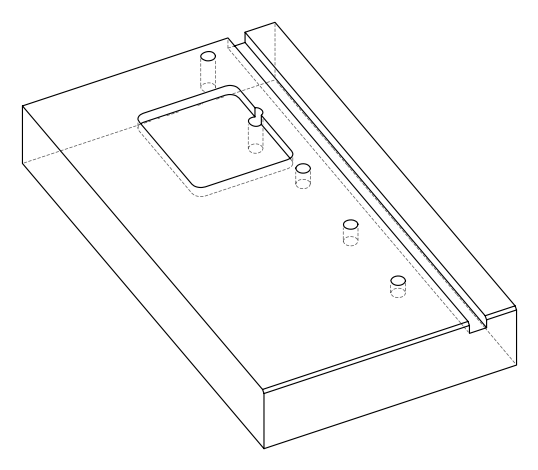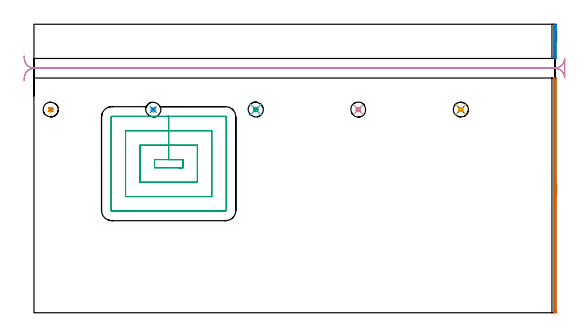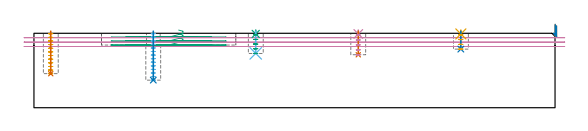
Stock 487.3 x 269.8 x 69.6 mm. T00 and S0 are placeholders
(PLAN: 17 operations, 6 tool changes, 20.6 min)
(1 AREA_MILL | FG_CHAMFER_SURFACE | UGT0205_001 | 3.65 min | 934 mm3)
(2 AREA_MILL_1 | FG_CHAMFER_SURFACE_1 | UGT0205_001 | 0.65 min | 142 mm3)
(3 MILL_RECTANGULAR_POCKET | POCKET_RECTANGULAR_STRAIGHT | UGT0201_100 | Follow Part, ap 4.5, ae 75% | 6.09 min | 146425 mm3)
(4 MILL_RECTANGULAR_SLOT | SLOT_RECTANGULAR | UGT0201_100 | Follow Part, ap 4.5, ae 75% | 6.36 min | 110645 mm3)
(5 MILL_BLIND_HOLE_FROM_SOLID_MATERIAL | STEP1POCKET | NXT0201_010 | Spiral | 0.95 min | 5736 mm3)
(6 MILL_BLIND_HOLE_FROM_SOLID_MATERIAL_1 | STEP1POCKET_1 | NXT0201_010 | Spiral | 1.11 min | 5379 mm3)
(7 BORE_BLIND_HOLE | STEP1POCKET | UGT0332_073 | 0.16 min | 0 mm3)
(8 BORE_BLIND_HOLE_1 | STEP1POCKET_1 | UGT0332_073 | 0.18 min | 0 mm3)
(9 SPOT_DRILL | STEP1POCKET_2 | NXT0321_9005460120000 | 0.03 min | 66 mm3)
(10 SPOT_DRILL_1 | STEP1POCKET_3 | NXT0321_9005460120000 | 0.03 min | 6 mm3)
(11 SPOT_DRILL_2 | STEP1POCKET_4 | NXT0321_9005460120000 | 0.03 min | 4 mm3)
(12 DRILL_BLIND_HOLE_INTO_CENTER | STEP1POCKET_2 | NXT0301_128 | 0.08 min | 2040 mm3)
(13 DRILL_BLIND_HOLE_INTO_CENTER_1 | STEP1POCKET_3 | NXT0301_128 | 0.09 min | 2138 mm3)
(14 DRILL_BLIND_HOLE_INTO_CENTER_2 | STEP1POCKET_4 | NXT0301_128 | 0.07 min | 1543 mm3)
(15 MILL_ROUGH_BLIND_HOLE_CONTOUR | STEP1POCKET_2 | NXT0201_010 | Spiral | 0.4 min | 883 mm3)
(16 MILL_ROUGH_BLIND_HOLE_CONTOUR_1 | STEP1POCKET_3 | NXT0201_010 | Spiral | 0.4 min | 854 mm3)
(17 MILL_ROUGH_BLIND_HOLE_CONTOUR_2 | STEP1POCKET_4 | NXT0201_010 | Spiral | 0.32 min | 709 mm3)
(TOOL UGT0205_001 | Chamfer Mill 20 x 3 x 45 deg. | D20 FL50 Z2)
(TOOL UGT0201_100 | End Mill 18 mm | D18 FL22 Z2)
(TOOL NXT0201_010 | ENDMILL 10mm [2P460-1000-NA 1630] | D10 FL30 Z6)
(TOOL UGT0332_073 | 13.8 mm Rough Boring Bar | D13.8)
(TOOL NXT0321_9005460120000 | NC Spot Drill, 142deg, 12mm, Carbide, Uncoated | D12 PA142 FL30 Z2)
(TOOL NXT0301_128 | Carbide Drill 12mm [861.1-1200-036A1-GP GC34] | D12 PA150 FL37.4 Z2)
(OP 1 AREA_MILL)
G17 G21 G94 G90
T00 M6
G54
G17 G0 G90 X488.8 Y119.75 S1061 M3
G43 Z79.6 H0
Z76.7
G94 G1 Y119.712 Z75.828 F250.
Y119.598 Z74.964
Y119.409 Z74.112
Y119.147 Z73.28
Y118.813 Z72.474
Y118.41 Z71.7
Y117.942 Z70.964
Y117.41 Z70.272
Y116.821 Z69.629
Y116.178 Z69.04
Y115.486 Z68.509
Y114.75 Z68.04
Y113.976 Z67.637
Y113.17 Z67.303
Y112.338 Z67.041
Y111.486 Z66.852
Y110.622 Z66.738
Y109.75 Z66.7
Y0.633
X488.799 Y0.467 Z66.701
X488.791 Y0.002 Z66.705
X488.608 Y0. Z66.889
X487.35 Z68.145
X486.365 Z69.134
X485.946 Y0.006 Z69.545
X485.903 Y0.01 Z69.588
X485.9 Y0.186 Z69.6
Y219.314
X485.903 Y219.49 Z69.588
X485.946 Y219.494 Z69.545
X486.365 Y219.5 Z69.134
X486.612 Z68.888
X487.35 Z68.145
X488.608 Z66.889
X488.791 Y219.498 Z66.705
X488.8 Y219.032 Z66.7
Y109.75
X487.386 Z68.114
X487.385 Y2.422 Z68.115
X487.384 Y2.388 Z68.116
X487.35 Y2.077 Z68.15
X487.317 Y2.422 Z68.183
X487.315 Y2.457 Z68.185
Y217.078
X487.316 Y217.112 Z68.184
X487.35 Y217.423 Z68.15
X487.384 Y217.112 Z68.116
X487.385 Y217.078 Z68.115
X487.386 Y217.042 Z68.114
Y109.75
Y108.878 Z68.152
Y108.014 Z68.266
Y107.162 Z68.455
Y106.33 Z68.717
Y105.524 Z69.051
Y104.75 Z69.454
Y104.014 Z69.923
Y103.322 Z70.454
Y102.679 Z71.043
Y102.09 Z71.686
Y101.558 Z72.378
Y101.09 Z73.114
Y100.687 Z73.888
Y100.353 Z74.694
Y100.091 Z75.526
Y99.902 Z76.378
Y99.788 Z77.243
Y99.75 Z78.114
G0 Z79.6
M5
M2
(OP 2 AREA_MILL_1)
G17 G21 G94 G90
T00 M6
G54
G17 G0 G90 X488.8 Y263.8 S1061 M3
G43 Z79.6 H0
Z76.7
G94 G1 Y263.762 Z75.828 F250.
Y263.648 Z74.964
Y263.459 Z74.112
Y263.197 Z73.28
Y262.863 Z72.474
Y262.46 Z71.7
Y261.992 Z70.964
Y261.46 Z70.272
Y260.871 Z69.629
Y260.228 Z69.04
Y259.536 Z68.509
Y258.8 Z68.04
Y258.026 Z67.637
Y257.22 Z67.303
Y256.388 Z67.041
Y255.536 Z66.852
Y254.672 Z66.738
Y253.8 Z66.7
Y238.027
X488.796 Y237.863 Z66.704
X488.792 Y237.801 Z66.706
X486.06 Y237.8 Z69.438
X485.915 Y237.807 Z69.579
X485.904 Y237.809 Z69.59
X485.9 Y237.863 Z69.6
Y269.737
X485.904 Y269.791 Z69.59
X485.915 Y269.793 Z69.579
X486.061 Y269.8 Z69.437
X488.792 Y269.799 Z66.706
X488.795 Y269.737 Z66.705
X488.8 Y269.457 Z66.7
Y253.8
X487.386 Z68.114
Y240.927
X487.382 Y240.077 Z68.118
X487.38 Y240.047 Z68.12
X487.35 Y239.849 Z68.15
X487.32 Y240.077 Z68.18
X487.317 Y240.11 Z68.183
X487.314 Y240.962 Z68.186
Y266.673
X487.318 Y267.523 Z68.182
X487.32 Y267.553 Z68.18
X487.35 Y267.751 Z68.15
X487.38 Y267.523 Z68.12
X487.383 Y267.49 Z68.117
X487.386 Y266.638 Z68.114
Y253.8
Y252.928 Z68.152
Y252.064 Z68.266
Y251.212 Z68.455
Y250.38 Z68.717
Y249.574 Z69.051
Y248.8 Z69.454
Y248.064 Z69.923
Y247.372 Z70.454
Y246.729 Z71.043
Y246.14 Z71.686
Y245.608 Z72.379
Y245.14 Z73.114
Y244.737 Z73.888
Y244.403 Z74.694
Y244.141 Z75.526
Y243.952 Z76.378
Y243.838 Z77.243
Y243.8 Z78.114
G0 Z79.6
M5
M2
(OP 3 MILL_RECTANGULAR_POCKET)
G17 G21 G94 G90
T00 M6
G54
G17 G0 G90 X135.32 Y135.6 S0 M3
G43 Z79.6 H0
Z72.6
G94 G1 X139.3 Z71.533 F250.
Y143.2 Z69.497
X126. Z65.933
X112.7 F500.
Y135.6
X139.3
Y143.2
X126.
Y156.7
X118.002
X99.2
Y122.1
X152.8
Y156.7
X126.
Y170.2
X118.002
X85.7
Y108.6
X166.3
Y170.2
X126.
Y183.7
X72.9
G3 X72.2 Y183. R0.7
G1 Y95.8
G3 X72.9 Y95.1 R0.7
G1 X179.1
G3 X179.8 Y95.8 R0.7
G1 Y183.
G3 X179.1 Y183.7 R0.7
G1 X126.
X125.
G0 X135.32 Y135.6 Z68.933
G1 X139.3 Z67.867 F250.
Y143.2 Z65.83
X126. Z62.267
X112.7 F500.
Y135.6
X139.3
Y143.2
X126.
Y156.7
X118.002
X99.2
Y122.1
X152.8
Y156.7
X126.
Y170.2
X118.002
X85.7
Y108.6
X166.3
Y170.2
X126.
Y183.7
X72.9
G3 X72.2 Y183. R0.7
G1 Y95.8
G3 X72.9 Y95.1 R0.7
G1 X179.1
G3 X179.8 Y95.8 R0.7
G1 Y183.
G3 X179.1 Y183.7 R0.7
G1 X126.
X125.
G0 X135.32 Y135.6 Z65.267
G1 X139.3 Z64.2 F250.
Y143.2 Z62.164
X126. Z58.6
X112.7 F500.
Y135.6
X139.3
Y143.2
X126.
Y156.7
X118.002
X99.2
Y122.1
X152.8
Y156.7
X126.
Y170.2
X118.002
X85.7
Y108.6
X166.3
Y170.2
X126.
Y183.7
X72.9
G3 X72.2 Y183. R0.7
G1 Y95.8
G3 X72.9 Y95.1 R0.7
G1 X179.1
G3 X179.8 Y95.8 R0.7
G1 Y183.
G3 X179.1 Y183.7 R0.7
G1 X126.
X125.
G0 Z79.6
M5
M2
(OP 4 MILL_RECTANGULAR_SLOT)
G17 G21 G94 G90
T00 M6
G54
G17 G0 G90 X-9.215 Y217.244 S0 M3
G43 Z79.6 H0
Z65.467
G94 G1 X-8.97 Y220.234 F250.
G2 X0. Y228.5 R9. F500.
G1 X487.3
G2 X496.29 Y219.924 R9.
G1 X496.3
Y237.376
X496.29
G2 X487.3 Y228.8 R9.
G1 X0.
G2 X-8.97 Y237.066 R9.
G1 X-9.215 Y240.056 F250.
G0 Y217.244 Z61.333
G1 X-8.97 Y220.234
G2 X0. Y228.5 R9. F500.
G1 X487.3
G2 X496.29 Y219.924 R9.
G1 X496.3
Y237.376
X496.29
G2 X487.3 Y228.8 R9.
G1 X0.
G2 X-8.97 Y237.066 R9.
G1 X-9.215 Y240.056 F250.
G0 Y217.244 Z57.2
G1 X-8.97 Y220.234
G2 X0. Y228.5 R9. F500.
G1 X487.3
G2 X496.29 Y219.924 R9.
G1 X496.3
Y237.376
X496.29
G2 X487.3 Y228.8 R9.
G1 X0.
G2 X-8.97 Y237.066 R9.
G1 X-9.215 Y240.056 F250.
G0 Z79.6
M5
M2
(OP 5 MILL_BLIND_HOLE_FROM_SOLID_MATERIAL)
G17 G21 G94 G90
T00 M6
G54
G17 G0 G90 X15.7 Y190. S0 M3
G43 Z79.6 H1
Z69.2
G94 G3 X16.216 Y191.434 R0.81 F250.
X14.198 Y191.243 R1.434
X14.457 Y188.498 R1.95
X14.198 Y191.243 R-1.95
X14.327 Y189.87 R0.975
X15.7 Y190. R0.975
G0 Z65.8
G3 X16.216 Y191.434 R0.81
X14.198 Y191.243 R1.434
X14.457 Y188.498 R1.95
X14.198 Y191.243 R-1.95
X14.327 Y189.87 R0.975
X15.7 Y190. R0.975
G0 Z62.4
G3 X16.216 Y191.434 R0.81
X14.198 Y191.243 R1.434
X14.457 Y188.498 R1.95
X14.198 Y191.243 R-1.95
X14.327 Y189.87 R0.975
X15.7 Y190. R0.975
G0 Z59.
G3 X16.216 Y191.434 R0.81
X14.198 Y191.243 R1.434
X14.457 Y188.498 R1.95
X14.198 Y191.243 R-1.95
X14.327 Y189.87 R0.975
X15.7 Y190. R0.975
G0 Z55.6
G3 X16.216 Y191.434 R0.81
X14.198 Y191.243 R1.434
X14.457 Y188.498 R1.95
X14.198 Y191.243 R-1.95
X14.327 Y189.87 R0.975
X15.7 Y190. R0.975
G0 Z52.2
G3 X16.216 Y191.434 R0.81
X14.198 Y191.243 R1.434
X14.457 Y188.498 R1.95
X14.198 Y191.243 R-1.95
X14.327 Y189.87 R0.975
X15.7 Y190. R0.975
G0 Z48.8
G3 X16.216 Y191.434 R0.81
X14.198 Y191.243 R1.434
X14.457 Y188.498 R1.95
X14.198 Y191.243 R-1.95
X14.327 Y189.87 R0.975
X15.7 Y190. R0.975
G0 Z45.4
G3 X16.216 Y191.434 R0.81
X14.198 Y191.243 R1.434
X14.457 Y188.498 R1.95
X14.198 Y191.243 R-1.95
X14.327 Y189.87 R0.975
X15.7 Y190. R0.975
G0 Z42.
G3 X16.216 Y191.434 R0.81
X14.198 Y191.243 R1.434
X14.457 Y188.498 R1.95
X14.198 Y191.243 R-1.95
X14.327 Y189.87 R0.975
X15.7 Y190. R0.975
G0 Z38.6
G3 X16.216 Y191.434 R0.81
X14.198 Y191.243 R1.434
X14.457 Y188.498 R1.95
X14.198 Y191.243 R-1.95
X14.327 Y189.87 R0.975
X15.7 Y190. R0.975
G0 Z35.2
G3 X16.216 Y191.434 R0.81
X14.198 Y191.243 R1.434
X14.457 Y188.498 R1.95
X14.198 Y191.243 R-1.95
X14.327 Y189.87 R0.975
X15.7 Y190. R0.975
G0 Z31.8
G3 X16.216 Y191.434 R0.81
X14.198 Y191.243 R1.434
X14.457 Y188.498 R1.95
X14.198 Y191.243 R-1.95
X14.327 Y189.87 R0.975
X15.7 Y190. R0.975
G0 Z79.6
M5
M2
(OP 6 MILL_BLIND_HOLE_FROM_SOLID_MATERIAL_1)
G17 G21 G94 G90
T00 M6
G54
G17 G0 G90 X111.6 Y190. S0 M3
G43 Z79.6 H1
Z69.257
G94 G3 X112.116 Y191.434 R0.81 F250.
X110.098 Y191.243 R1.434
X110.357 Y188.498 R1.95
X110.098 Y191.243 R-1.95
X110.227 Y189.87 R0.975
X111.6 Y190. R0.975
G0 Z65.914
G3 X112.116 Y191.434 R0.81
X110.098 Y191.243 R1.434
X110.357 Y188.498 R1.95
X110.098 Y191.243 R-1.95
X110.227 Y189.87 R0.975
X111.6 Y190. R0.975
G0 Z62.571
G3 X112.116 Y191.434 R0.81
X110.098 Y191.243 R1.434
X110.357 Y188.498 R1.95
X110.098 Y191.243 R-1.95
X110.227 Y189.87 R0.975
X111.6 Y190. R0.975
G0 Z59.229
G3 X112.116 Y191.434 R0.81
X110.098 Y191.243 R1.434
X110.357 Y188.498 R1.95
X110.098 Y191.243 R-1.95
X110.227 Y189.87 R0.975
X111.6 Y190. R0.975
G0 Z55.886
G3 X112.116 Y191.434 R0.81
X110.098 Y191.243 R1.434
X110.357 Y188.498 R1.95
X110.098 Y191.243 R-1.95
X110.227 Y189.87 R0.975
X111.6 Y190. R0.975
G0 Z52.543
G3 X112.116 Y191.434 R0.81
X110.098 Y191.243 R1.434
X110.357 Y188.498 R1.95
X110.098 Y191.243 R-1.95
X110.227 Y189.87 R0.975
X111.6 Y190. R0.975
G0 Z49.2
G3 X112.116 Y191.434 R0.81
X110.098 Y191.243 R1.434
X110.357 Y188.498 R1.95
X110.098 Y191.243 R-1.95
X110.227 Y189.87 R0.975
X111.6 Y190. R0.975
G0 Z45.857
G3 X112.116 Y191.434 R0.81
X110.098 Y191.243 R1.434
X110.357 Y188.498 R1.95
X110.098 Y191.243 R-1.95
X110.227 Y189.87 R0.975
X111.6 Y190. R0.975
G0 Z42.514
G3 X112.116 Y191.434 R0.81
X110.098 Y191.243 R1.434
X110.357 Y188.498 R1.95
X110.098 Y191.243 R-1.95
X110.227 Y189.87 R0.975
X111.6 Y190. R0.975
G0 Z39.171
G3 X112.116 Y191.434 R0.81
X110.098 Y191.243 R1.434
X110.357 Y188.498 R1.95
X110.098 Y191.243 R-1.95
X110.227 Y189.87 R0.975
X111.6 Y190. R0.975
G0 Z35.829
G3 X112.116 Y191.434 R0.81
X110.098 Y191.243 R1.434
X110.357 Y188.498 R1.95
X110.098 Y191.243 R-1.95
X110.227 Y189.87 R0.975
X111.6 Y190. R0.975
G0 Z32.486
G3 X112.116 Y191.434 R0.81
X110.098 Y191.243 R1.434
X110.357 Y188.498 R1.95
X110.098 Y191.243 R-1.95
X110.227 Y189.87 R0.975
X111.6 Y190. R0.975
G0 Z29.143
G3 X112.116 Y191.434 R0.81
X110.098 Y191.243 R1.434
X110.357 Y188.498 R1.95
X110.098 Y191.243 R-1.95
X110.227 Y189.87 R0.975
X111.6 Y190. R0.975
G0 Z25.8
G3 X112.116 Y191.434 R0.81
X110.098 Y191.243 R1.434
X110.357 Y188.498 R1.95
X110.098 Y191.243 R-1.95
X110.227 Y189.87 R0.975
X111.6 Y190. R0.975
G0 Z79.6
M5
M2
(OP 7 BORE_BLIND_HOLE)
G17 G21 G94 G90
T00 M6
G54
G17 G0 G90 X15.7 Y190. S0 M3
G43 Z79.6 H0
G94 G85 G98 Z31.8 F250. R71.6
G80
M5
M2
(OP 8 BORE_BLIND_HOLE_1)
G17 G21 G94 G90
T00 M6
G54
G17 G0 G90 X111.6 Y190. S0 M3
G43 Z79.6 H0
G94 G85 G98 Z25.8 F250. R71.6
G80
M5
M2
(OP 9 SPOT_DRILL)
G17 G21 G94 G90
T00 M6
G54
G17 G0 G90 X207.4 Y190. S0 M3
G43 Z79.6 H0
G94 G81 G98 Z69.002 F250. R72.6
G80
M5
M2
(OP 10 SPOT_DRILL_1)
G17 G21 G94 G90
T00 M6
G54
G17 G0 G90 X303.3 Y190. S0 M3
G43 Z79.6 H0
G94 G81 G98 Z69.002 F250. R72.6
G80
M5
M2
(OP 11 SPOT_DRILL_2)
G17 G21 G94 G90
T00 M6
G54
G17 G0 G90 X399.2 Y190. S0 M3
G43 Z79.6 H0
G94 G81 G98 Z69.002 F250. R72.6
G80
M5
M2
(OP 12 DRILL_BLIND_HOLE_INTO_CENTER)
G17 G21 G94 G90
T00 M6
G54
G17 G0 G90 X207.4 Y190. S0 M3
G43 Z79.6 H1
G94 G81 G98 Z50.8 F250. R71.6
G80
M5
M2
(OP 13 DRILL_BLIND_HOLE_INTO_CENTER_1)
G17 G21 G94 G90
T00 M6
G54
G17 G0 G90 X303.3 Y190. S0 M3
G43 Z79.6 H1
G94 G81 G98 Z49.5 F250. R71.6
G80
M5
M2
(OP 14 DRILL_BLIND_HOLE_INTO_CENTER_2)
G17 G21 G94 G90
T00 M6
G54
G17 G0 G90 X399.2 Y190. S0 M3
G43 Z79.6 H1
G94 G81 G98 Z54.8 F250. R71.6
G80
M5
M2
(OP 15 MILL_ROUGH_BLIND_HOLE_CONTOUR)
G17 G21 G94 G90
T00 M6
G54
G17 G0 G90 X207.4 Y190. S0 M3
G43 Z79.6 H1
Z68.24
G94 G3 X207.916 Y191.434 R0.81 F250.
X205.898 Y191.243 R1.434
X206.157 Y188.498 R1.95
X205.898 Y191.243 R-1.95
X206.027 Y189.87 R0.975
X207.4 Y190. R0.975
G0 Z63.88
G3 X207.916 Y191.434 R0.81
X205.898 Y191.243 R1.434
X206.157 Y188.498 R1.95
X205.898 Y191.243 R-1.95
X206.027 Y189.87 R0.975
X207.4 Y190. R0.975
G0 Z59.52
G3 X207.916 Y191.434 R0.81
X205.898 Y191.243 R1.434
X206.157 Y188.498 R1.95
X205.898 Y191.243 R-1.95
X206.027 Y189.87 R0.975
X207.4 Y190. R0.975
G0 Z55.16
G3 X207.916 Y191.434 R0.81
X205.898 Y191.243 R1.434
X206.157 Y188.498 R1.95
X205.898 Y191.243 R-1.95
X206.027 Y189.87 R0.975
X207.4 Y190. R0.975
G0 Z50.8
G3 X207.916 Y191.434 R0.81
X205.898 Y191.243 R1.434
X206.157 Y188.498 R1.95
X205.898 Y191.243 R-1.95
X206.027 Y189.87 R0.975
X207.4 Y190. R0.975
G0 Z79.6
M5
M2
(OP 16 MILL_ROUGH_BLIND_HOLE_CONTOUR_1)
G17 G21 G94 G90
T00 M6
G54
G17 G0 G90 X303.3 Y190. S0 M3
G43 Z79.6 H1
Z67.98
G94 G3 X303.816 Y191.434 R0.81 F250.
X301.798 Y191.243 R1.434
X302.057 Y188.498 R1.95
X301.798 Y191.243 R-1.95
X301.927 Y189.87 R0.975
X303.3 Y190. R0.975
G0 Z63.36
G3 X303.816 Y191.434 R0.81
X301.798 Y191.243 R1.434
X302.057 Y188.498 R1.95
X301.798 Y191.243 R-1.95
X301.927 Y189.87 R0.975
X303.3 Y190. R0.975
G0 Z58.74
G3 X303.816 Y191.434 R0.81
X301.798 Y191.243 R1.434
X302.057 Y188.498 R1.95
X301.798 Y191.243 R-1.95
X301.927 Y189.87 R0.975
X303.3 Y190. R0.975
G0 Z54.12
G3 X303.816 Y191.434 R0.81
X301.798 Y191.243 R1.434
X302.057 Y188.498 R1.95
X301.798 Y191.243 R-1.95
X301.927 Y189.87 R0.975
X303.3 Y190. R0.975
G0 Z49.5
G3 X303.816 Y191.434 R0.81
X301.798 Y191.243 R1.434
X302.057 Y188.498 R1.95
X301.798 Y191.243 R-1.95
X301.927 Y189.87 R0.975
X303.3 Y190. R0.975
G0 Z79.6
M5
M2
(OP 17 MILL_ROUGH_BLIND_HOLE_CONTOUR_2)
G17 G21 G94 G90
T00 M6
G54
G17 G0 G90 X399.2 Y190. S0 M3
G43 Z79.6 H1
Z68.15
G94 G3 X399.716 Y191.434 R0.81 F250.
X397.698 Y191.243 R1.434
X397.957 Y188.498 R1.95
X397.698 Y191.243 R-1.95
X397.827 Y189.87 R0.975
X399.2 Y190. R0.975
G0 Z63.7
G3 X399.716 Y191.434 R0.81
X397.698 Y191.243 R1.434
X397.957 Y188.498 R1.95
X397.698 Y191.243 R-1.95
X397.827 Y189.87 R0.975
X399.2 Y190. R0.975
G0 Z59.25
G3 X399.716 Y191.434 R0.81
X397.698 Y191.243 R1.434
X397.957 Y188.498 R1.95
X397.698 Y191.243 R-1.95
X397.827 Y189.87 R0.975
X399.2 Y190. R0.975
G0 Z54.8
G3 X399.716 Y191.434 R0.81
X397.698 Y191.243 R1.434
X397.957 Y188.498 R1.95
X397.698 Y191.243 R-1.95
X397.827 Y189.87 R0.975
X399.2 Y190. R0.975
G0 Z79.6
M5
M2
